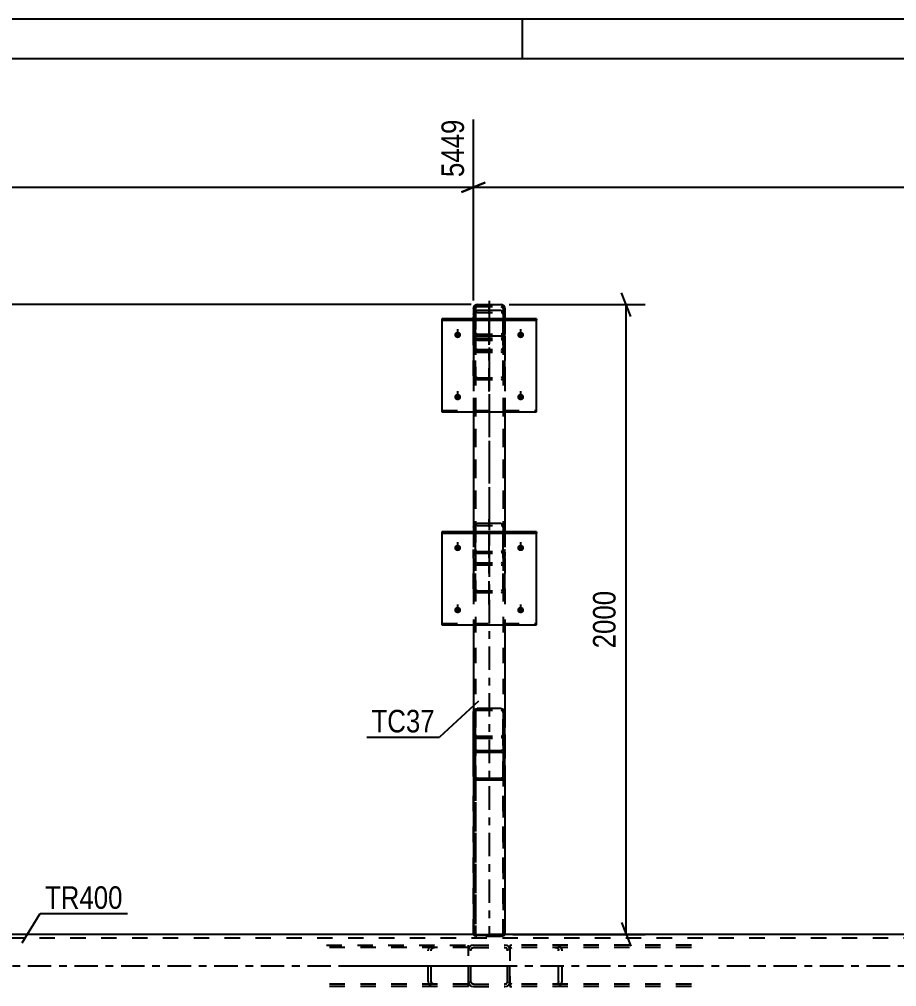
# Model space of a CAD drawing. Header units: millimetres. Extents: x -132 to 1057, y -569 to 272.
# Drawn here: x 153.5 to 265, y 148.8 to 271.7 of the extents above; entities that cross this region are included whole.
import ezdxf

# ---------------------------------------------------------------- set-up
doc = ezdxf.new("R2010")
doc.units = ezdxf.units.MM
doc.linetypes.add('DXK_LINE_DOT2', pattern=[3.9198, 1.9599, -1.9599])
doc.linetypes.add('DXK_LINE_DOT3', pattern=[5.9187, 2.979, -0.9799, 0.9799, -0.9799])
doc.styles.add('Arial Narrow', font='ARIALN.TTF', dxfattribs={"height": 0.2})

# ---------------------------------------------------------------- blocks, each defined once
blk = doc.blocks.new('Unknown-335479220-1133')
at = {"color": 5, "linetype": 'Continuous'}
for p, q in [((1057.45, 271.71), (-131.55, 271.71)), ((217.45, 266.71), (217.45, 271.71)), ((1052.45, 266.71), (-126.55, 266.71))]:
    blk.add_line(p, q, dxfattribs=at)
blk = doc.blocks.new('Part-335479220-5063 - 5061')
at = {"color": 7, "linetype": 'DXK_LINE_DOT2'}
for p, q in [((211.21, 155.43), (211.21, 174.4)), ((211.45, 174.4), (211.45, 155.43)), ((214.97, 155.43), (214.97, 174.4)), ((215.21, 174.4), (215.21, 155.43)), ((215.21, 155.46), (211.21, 155.46)), ((211.24, 155.38), (211.21, 155.43)), ((211.24, 155.37), (211.24, 155.38)), ((211.35, 155.28), (211.24, 155.37)), ((211.5, 155.22), (211.35, 155.28)), ((211.46, 155.4), (211.45, 155.43)), ((211.52, 155.38), (211.46, 155.4)), ((211.69, 155.2), (211.5, 155.22)), ((211.52, 155.38), (211.59, 155.35)), ((211.59, 155.35), (211.69, 155.34)), ((211.69, 155.34), (214.73, 155.34)), ((214.73, 155.2), (211.69, 155.2)), ((214.73, 155.34), (214.82, 155.35)), ((214.91, 155.22), (214.73, 155.2)), ((214.82, 155.35), (214.9, 155.38)), ((214.9, 155.38), (214.95, 155.4)), ((215.06, 155.28), (214.91, 155.22)), ((214.95, 155.4), (214.97, 155.43)), ((215.17, 155.37), (215.06, 155.28)), ((215.21, 155.43), (215.17, 155.38)), ((215.17, 155.38), (215.17, 155.37))]:
    blk.add_line(p, q, dxfattribs=at)
blk = doc.blocks.new('Bolt-335479220-8760 - 5061')
at = {"linetype": 'Continuous'}
for points in [[(217.21, 204.97), (217.3, 204.96), (217.39, 204.93), (217.46, 204.89), (217.53, 204.83), (217.59, 204.76), (217.62, 204.68), (217.64, 204.6), (217.64, 204.51), (217.62, 204.42), (217.59, 204.35), (217.53, 204.28), (217.46, 204.22), (217.39, 204.17), (217.3, 204.15), (217.21, 204.14), (217.11, 204.15), (217.03, 204.17), (216.95, 204.22), (216.88, 204.28), (216.83, 204.35), (216.79, 204.42), (216.77, 204.51), (216.77, 204.6), (216.79, 204.68), (216.83, 204.76), (216.88, 204.83), (216.95, 204.89), (217.03, 204.93), (217.11, 204.96)], [(217.21, 197.07), (217.3, 197.06), (217.39, 197.04), (217.46, 196.99), (217.53, 196.94), (217.59, 196.87), (217.62, 196.79), (217.64, 196.7), (217.64, 196.62), (217.62, 196.53), (217.59, 196.45), (217.53, 196.38), (217.46, 196.32), (217.39, 196.28), (217.3, 196.26), (217.21, 196.25), (217.11, 196.26), (217.03, 196.28), (216.95, 196.32), (216.88, 196.38), (216.83, 196.45), (216.79, 196.53), (216.77, 196.62), (216.77, 196.7), (216.79, 196.79), (216.83, 196.87), (216.88, 196.94), (216.95, 196.99), (217.03, 197.04), (217.11, 197.06)]]:
    blk.add_hatch(color=1, dxfattribs=at).paths.add_polyline_path(points)
at = {"color": 1, "linetype": 'Continuous'}
for p, q in [((217.21, 204.21), (217.21, 205.28)), ((217.21, 196.32), (217.21, 197.38))]:
    blk.add_line(p, q, dxfattribs=at)
blk = doc.blocks.new('Part-335479220-5113 - 5061')
at = {"color": 2, "linetype": 'Continuous'}
for p, q in [((211.21, 234.98), (211.24, 235.16)), ((211.21, 234.98), (211.21, 234.26)), ((211.24, 235.16), (211.35, 235.31)), ((211.35, 235.31), (211.5, 235.42)), ((211.5, 235.42), (211.69, 235.46)), ((211.69, 235.46), (214.73, 235.46)), ((214.73, 235.46), (214.91, 235.42)), ((214.91, 235.42), (215.06, 235.31)), ((215.06, 235.31), (215.17, 235.16)), ((215.17, 235.16), (215.21, 234.98)), ((215.21, 234.98), (215.21, 234.26)), ((211.21, 221.84), (211.21, 207.2)), ((215.21, 221.84), (215.21, 207.2)), ((211.21, 194.78), (211.21, 183.7)), ((215.21, 194.78), (215.21, 183.7)), ((211.21, 175.52), (211.21, 155.46)), ((215.21, 175.52), (215.21, 155.46)), ((211.21, 155.46), (214.73, 155.46)), ((215.17, 155.46), (214.73, 155.46)), ((215.21, 155.46), (215.17, 155.46))]:
    blk.add_line(p, q, dxfattribs=at)
at = {"color": 7, "linetype": 'DXK_LINE_DOT2'}
for p, q in [((211.46, 235.07), (211.45, 234.98)), ((211.45, 234.98), (211.45, 155.46)), ((211.52, 235.15), (211.46, 235.07)), ((211.59, 235.2), (211.52, 235.15)), ((211.69, 235.22), (211.59, 235.2)), ((211.69, 235.22), (214.73, 235.22)), ((214.82, 235.2), (214.73, 235.22)), ((214.9, 235.15), (214.82, 235.2)), ((214.95, 235.07), (214.9, 235.15)), ((214.97, 234.98), (214.95, 235.07)), ((214.97, 234.98), (214.97, 155.46)), ((211.21, 234.26), (211.21, 221.84)), ((215.21, 234.26), (215.21, 221.84)), ((211.24, 231.75), (211.21, 231.94)), ((211.35, 231.6), (211.24, 231.75)), ((211.5, 231.49), (211.35, 231.6)), ((211.45, 231.94), (211.46, 231.84)), ((211.46, 231.84), (211.52, 231.77)), ((211.69, 231.46), (211.5, 231.49)), ((211.52, 231.77), (211.59, 231.71)), ((211.59, 231.71), (211.69, 231.7)), ((211.69, 231.7), (214.73, 231.7)), ((211.69, 231.46), (214.73, 231.46)), ((214.73, 231.7), (214.82, 231.71)), ((214.91, 231.49), (214.73, 231.46)), ((214.82, 231.71), (214.9, 231.77)), ((214.9, 231.77), (214.95, 231.84)), ((215.06, 231.6), (214.91, 231.49)), ((214.95, 231.84), (214.97, 231.94)), ((215.17, 231.75), (215.06, 231.6)), ((215.21, 231.94), (215.17, 231.75)), ((211.21, 207.2), (211.21, 194.78)), ((215.21, 207.2), (215.21, 194.78)), ((211.21, 183.7), (211.21, 175.52)), ((215.21, 183.7), (215.21, 175.52)), ((211.24, 155.46), (211.21, 155.46)), ((214.73, 155.46), (215.06, 155.46))]:
    blk.add_line(p, q, dxfattribs=at)
at = {"color": 7, "linetype": 'DXK_LINE_DOT3'}
blk.add_line((213.21, 233.46), (213.21, 155.46), dxfattribs=at)
blk = doc.blocks.new('Part-335479220-5129 - 5061')
at = {"color": 7, "linetype": 'DXK_LINE_DOT3'}
blk.add_line((213.21, 235.93), (213.21, 205.16), dxfattribs=at)
at = {"color": 7, "linetype": 'DXK_LINE_DOT2'}
for p, q in [((215.21, 231.46), (211.21, 231.46)), ((211.21, 231.46), (211.21, 203.47)), ((211.45, 231.46), (211.45, 203.47)), ((214.97, 231.46), (214.97, 203.47)), ((215.21, 231.46), (215.21, 203.47)), ((211.21, 230.08), (211.24, 229.82)), ((211.24, 229.82), (211.35, 229.61)), ((211.46, 229.95), (211.45, 230.08)), ((211.52, 229.84), (211.46, 229.95)), ((211.59, 229.77), (211.52, 229.84)), ((214.9, 229.84), (214.82, 229.77)), ((214.95, 229.95), (214.9, 229.84)), ((214.97, 230.08), (214.95, 229.95)), ((215.06, 229.61), (215.17, 229.82)), ((215.17, 229.82), (215.21, 230.08)), ((211.35, 229.61), (211.5, 229.47)), ((211.5, 229.47), (211.69, 229.42)), ((211.69, 229.75), (211.59, 229.77)), ((211.69, 229.75), (214.73, 229.75)), ((211.69, 229.42), (214.73, 229.42)), ((214.82, 229.77), (214.73, 229.75)), ((214.73, 229.42), (214.91, 229.47)), ((214.91, 229.47), (215.06, 229.61))]:
    blk.add_line(p, q, dxfattribs=at)
blk = doc.blocks.new('Part-335479220-8753 - 5061')
at = {"color": 7, "linetype": 'DXK_LINE_DOT3'}
blk.add_line((213.21, 224.42), (213.21, 236.24), dxfattribs=at)
at = {"color": 2, "linetype": 'Continuous'}
for p, q in [((211.21, 234.26), (211.24, 234.43)), ((211.21, 234.26), (211.21, 233.66)), ((211.24, 234.43), (211.35, 234.58)), ((211.35, 234.58), (211.5, 234.68)), ((211.5, 234.68), (211.69, 234.71)), ((214.73, 234.71), (211.69, 234.71)), ((214.73, 234.71), (214.91, 234.68)), ((214.91, 234.68), (215.06, 234.58)), ((215.06, 234.58), (215.17, 234.43)), ((215.17, 234.43), (215.21, 234.26)), ((215.21, 234.26), (215.21, 233.66))]:
    blk.add_line(p, q, dxfattribs=at)
at = {"color": 7, "linetype": 'DXK_LINE_DOT2'}
for p, q in [((211.21, 231.4), (211.21, 234.26)), ((211.21, 233.66), (211.21, 229.26)), ((211.46, 234.35), (211.45, 234.26)), ((211.45, 229.26), (211.45, 234.26)), ((211.45, 234.26), (211.45, 231.4)), ((211.52, 234.42), (211.46, 234.35)), ((211.59, 234.47), (211.52, 234.42)), ((211.69, 234.48), (211.59, 234.47)), ((211.69, 234.71), (211.69, 234.71)), ((211.69, 234.48), (214.73, 234.48)), ((214.73, 234.71), (214.73, 234.71)), ((214.82, 234.47), (214.73, 234.48)), ((214.9, 234.42), (214.82, 234.47)), ((214.95, 234.35), (214.9, 234.42)), ((214.97, 234.26), (214.95, 234.35)), ((214.97, 234.26), (214.97, 229.26)), ((214.97, 231.4), (214.97, 234.26)), ((215.21, 231.4), (215.21, 234.26)), ((215.21, 233.66), (215.21, 229.26)), ((211.21, 226.4), (211.21, 231.4)), ((211.24, 231.23), (211.21, 231.4)), ((211.35, 231.08), (211.24, 231.23)), ((211.5, 230.98), (211.35, 231.08)), ((211.45, 231.4), (211.45, 226.4)), ((211.45, 231.4), (211.46, 231.32)), ((211.46, 231.32), (211.52, 231.24)), ((211.52, 231.24), (211.59, 231.19)), ((211.59, 231.19), (211.69, 231.18)), ((211.69, 231.18), (214.73, 231.18)), ((214.73, 231.18), (214.82, 231.19)), ((214.82, 231.19), (214.9, 231.24)), ((214.9, 231.24), (214.95, 231.32)), ((215.06, 231.08), (214.91, 230.98)), ((214.95, 231.32), (214.97, 231.4)), ((214.97, 226.4), (214.97, 231.4)), ((215.17, 231.23), (215.06, 231.08)), ((215.21, 231.4), (215.17, 231.23)), ((215.21, 226.4), (215.21, 231.4)), ((211.69, 230.95), (211.5, 230.98)), ((211.69, 230.95), (214.73, 230.95)), ((214.91, 230.98), (214.73, 230.95)), ((211.24, 229.43), (211.21, 229.26)), ((211.21, 226.4), (211.21, 229.26)), ((211.35, 229.58), (211.24, 229.43)), ((211.5, 229.68), (211.35, 229.58)), ((211.45, 229.26), (211.46, 229.35)), ((211.45, 226.4), (211.45, 229.26)), ((211.46, 229.35), (211.52, 229.42)), ((211.69, 229.71), (211.5, 229.68)), ((211.52, 229.42), (211.59, 229.47)), ((211.59, 229.47), (211.69, 229.49)), ((211.69, 229.71), (214.73, 229.71)), ((211.69, 229.49), (214.73, 229.49)), ((214.91, 229.68), (214.73, 229.71)), ((214.73, 229.49), (214.82, 229.47)), ((214.82, 229.47), (214.9, 229.42)), ((214.9, 229.42), (214.95, 229.35)), ((215.06, 229.58), (214.91, 229.68)), ((214.95, 229.35), (214.97, 229.26)), ((214.97, 226.4), (214.97, 229.26)), ((215.17, 229.43), (215.06, 229.58)), ((215.21, 229.26), (215.17, 229.43)), ((215.21, 226.4), (215.21, 229.26)), ((211.21, 226.4), (211.24, 226.23)), ((211.24, 226.23), (211.35, 226.08)), ((211.46, 226.32), (211.45, 226.4)), ((211.52, 226.24), (211.46, 226.32)), ((211.59, 226.2), (211.52, 226.24)), ((211.69, 226.18), (211.59, 226.2)), ((211.69, 226.18), (214.73, 226.18)), ((214.82, 226.2), (214.73, 226.18)), ((214.9, 226.24), (214.82, 226.2)), ((214.95, 226.32), (214.9, 226.24)), ((214.97, 226.4), (214.95, 226.32)), ((215.06, 226.08), (215.17, 226.23)), ((215.17, 226.23), (215.21, 226.4)), ((211.35, 226.08), (211.5, 225.99)), ((211.5, 225.99), (211.69, 225.95)), ((211.69, 225.95), (214.73, 225.95)), ((214.73, 225.95), (214.91, 225.99)), ((214.91, 225.99), (215.06, 226.08))]:
    blk.add_line(p, q, dxfattribs=at)
blk = doc.blocks.new('Part-335479220-5246 - 5061')
at = {"color": 2, "linetype": 'Continuous'}
for p, q in [((211.24, 235.16), (211.21, 234.98)), ((211.35, 235.31), (211.24, 235.16)), ((211.5, 235.42), (211.35, 235.31)), ((211.69, 235.46), (211.5, 235.42)), ((211.69, 235.46), (214.73, 235.46)), ((214.91, 235.42), (214.73, 235.46)), ((215.06, 235.31), (214.91, 235.42)), ((215.17, 235.16), (215.06, 235.31)), ((215.21, 234.98), (215.17, 235.16))]:
    blk.add_line(p, q, dxfattribs=at)
at = {"color": 7, "linetype": 'DXK_LINE_DOT2'}
for p, q in [((211.21, 231.94), (211.21, 234.98)), ((211.45, 234.98), (211.46, 235.07)), ((211.45, 231.94), (211.45, 234.98)), ((211.46, 235.07), (211.52, 235.15)), ((211.52, 235.15), (211.59, 235.2)), ((211.59, 235.2), (211.69, 235.22)), ((211.69, 235.22), (214.73, 235.22)), ((214.73, 235.22), (214.82, 235.2)), ((214.82, 235.2), (214.9, 235.15)), ((214.9, 235.15), (214.95, 235.07)), ((214.95, 235.07), (214.97, 234.98)), ((214.97, 234.98), (214.97, 231.94)), ((215.21, 231.94), (215.21, 234.98)), ((211.21, 231.94), (211.24, 231.75)), ((211.24, 231.75), (211.35, 231.6)), ((211.35, 231.6), (211.5, 231.49)), ((211.46, 231.84), (211.45, 231.94)), ((211.52, 231.77), (211.46, 231.84)), ((211.5, 231.49), (211.69, 231.46)), ((211.59, 231.71), (211.52, 231.77)), ((211.69, 231.7), (211.59, 231.71)), ((211.69, 231.7), (214.73, 231.7)), ((211.69, 231.46), (214.73, 231.46)), ((214.82, 231.71), (214.73, 231.7)), ((214.73, 231.46), (214.91, 231.49)), ((214.9, 231.77), (214.82, 231.71)), ((214.95, 231.84), (214.9, 231.77)), ((214.91, 231.49), (215.06, 231.6)), ((214.97, 231.94), (214.95, 231.84)), ((215.06, 231.6), (215.17, 231.75)), ((215.17, 231.75), (215.21, 231.94))]:
    blk.add_line(p, q, dxfattribs=at)
at = {"color": 7, "linetype": 'DXK_LINE_DOT3'}
blk.add_line((213.21, 233.46), (213.21, 233.46), dxfattribs=at)
blk = doc.blocks.new('Part-335479220-5277 - 5061')
at = {"color": 7, "linetype": 'DXK_LINE_DOT2'}
for p, q in [((192.55, 154.1), (210.57, 154.1)), ((210.57, 153.78), (192.55, 153.78)), ((205.51, 153.7), (205.45, 153.46)), ((206.25, 154.1), (205.94, 154.05)), ((206.09, 153.75), (206.25, 153.78)), ((210.57, 148.82), (210.57, 154.1)), ((205.45, 149.46), (205.45, 153.46)), ((205.85, 153.46), (205.88, 153.58)), ((205.85, 149.46), (205.85, 153.46)), ((210.57, 149.14), (192.55, 149.14)), ((210.57, 148.82), (192.55, 148.82)), ((205.45, 149.46), (205.51, 149.21)), ((205.88, 149.33), (205.85, 149.46)), ((205.94, 148.86), (206.25, 148.82)), ((206.25, 149.14), (206.09, 149.16))]:
    blk.add_line(p, q, dxfattribs=at)
at = {"color": 7, "linetype": 'DXK_LINE_DOT3'}
blk.add_line((195.04, 151.46), (214.71, 151.46), dxfattribs=at)
at = {"color": 7, "linetype": 'DXK_LINE_DOT2'}
for centre, radius, start, end in [((206.15, 153.34), 0.738, 106.7172, 150.7482), ((206.2, 153.4), 0.369, 106.7172, 150.7482), ((206.15, 149.57), 0.738, 209.2518, 253.2828), ((206.2, 149.51), 0.369, 209.2518, 253.2828)]:
    blk.add_arc(centre, radius, start, end, dxfattribs=at)
blk = doc.blocks.new('Part-335479220-5292 - 5061')
at = {"color": 7, "linetype": 'DXK_LINE_DOT2'}
for p, q in [((210.62, 153.7), (210.57, 153.46)), ((211.21, 154.1), (210.96, 154.05)), ((211.08, 153.75), (211.21, 153.78)), ((211.21, 154.1), (215.21, 154.1)), ((211.21, 153.78), (215.21, 153.78)), ((215.45, 154.05), (215.21, 154.1)), ((215.21, 153.78), (215.33, 153.75)), ((215.85, 153.46), (215.8, 153.7)), ((210.57, 149.46), (210.57, 153.46)), ((210.89, 153.46), (210.91, 153.58)), ((210.89, 149.46), (210.89, 153.46)), ((215.5, 153.58), (215.53, 153.46)), ((215.53, 149.46), (215.53, 153.46)), ((215.85, 149.46), (215.85, 153.46)), ((210.57, 149.46), (210.62, 149.21)), ((210.91, 149.33), (210.89, 149.46)), ((210.96, 148.86), (211.21, 148.82)), ((211.21, 149.14), (211.08, 149.16)), ((211.21, 149.14), (215.21, 149.14)), ((211.21, 148.82), (215.21, 148.82)), ((215.33, 149.16), (215.21, 149.14)), ((215.21, 148.82), (215.45, 148.86)), ((215.53, 149.46), (215.5, 149.33)), ((215.8, 149.21), (215.85, 149.46))]:
    blk.add_line(p, q, dxfattribs=at)
for centre, radius, start, end in [((211.21, 153.46), 0.64, 112.5, 157.5), ((211.21, 153.46), 0.32, 112.5, 157.5), ((215.21, 153.46), 0.32, 22.5, 67.5), ((215.21, 153.46), 0.64, 22.5, 67.5), ((211.21, 149.46), 0.64, 202.5, 247.5), ((211.21, 149.46), 0.32, 202.5, 247.5), ((215.21, 149.46), 0.32, 292.5, 337.5), ((215.21, 149.46), 0.64, 292.5, 337.5)]:
    blk.add_arc(centre, radius, start, end, dxfattribs=at)
blk = doc.blocks.new('Bolt-335479220-8759 - 5061')
at = {"linetype": 'Continuous'}
for points in [[(209.21, 204.97), (209.3, 204.96), (209.39, 204.93), (209.46, 204.89), (209.53, 204.83), (209.59, 204.76), (209.62, 204.68), (209.64, 204.6), (209.64, 204.51), (209.62, 204.42), (209.59, 204.35), (209.53, 204.28), (209.46, 204.22), (209.39, 204.17), (209.3, 204.15), (209.21, 204.14), (209.11, 204.15), (209.03, 204.17), (208.95, 204.22), (208.88, 204.28), (208.83, 204.35), (208.79, 204.42), (208.77, 204.51), (208.77, 204.6), (208.79, 204.68), (208.83, 204.76), (208.88, 204.83), (208.95, 204.89), (209.03, 204.93), (209.11, 204.96)], [(209.21, 197.07), (209.3, 197.06), (209.39, 197.04), (209.46, 196.99), (209.53, 196.94), (209.59, 196.87), (209.62, 196.79), (209.64, 196.7), (209.64, 196.62), (209.62, 196.53), (209.59, 196.45), (209.53, 196.38), (209.46, 196.32), (209.39, 196.28), (209.3, 196.26), (209.21, 196.25), (209.11, 196.26), (209.03, 196.28), (208.95, 196.32), (208.88, 196.38), (208.83, 196.45), (208.79, 196.53), (208.77, 196.62), (208.77, 196.7), (208.79, 196.79), (208.83, 196.87), (208.88, 196.94), (208.95, 196.99), (209.03, 197.04), (209.11, 197.06)]]:
    blk.add_hatch(color=1, dxfattribs=at).paths.add_polyline_path(points)
at = {"color": 1, "linetype": 'Continuous'}
for p, q in [((209.21, 204.21), (209.21, 205.28)), ((209.21, 196.32), (209.21, 197.38))]:
    blk.add_line(p, q, dxfattribs=at)
blk = doc.blocks.new('Part-335479220-5317 - 5061')
at = {"color": 7, "linetype": 'DXK_LINE_DOT2'}
for p, q in [((467.71, 154.98), (12.56, 154.98)), ((215.21, 155.46), (211.21, 155.46))]:
    blk.add_line(p, q, dxfattribs=at)
at = {"color": 2, "linetype": 'Continuous'}
for p, q in [((211.21, 155.46), (72.7, 155.46)), ((467.71, 155.46), (215.21, 155.46))]:
    blk.add_line(p, q, dxfattribs=at)
at = {"color": 7, "linetype": 'DXK_LINE_DOT3'}
blk.add_line((12.56, 151.46), (467.71, 151.46), dxfattribs=at)
blk = doc.blocks.new('Part-335479220-5327 - 5061')
at = {"color": 7, "linetype": 'DXK_LINE_DOT2'}
for p, q in [((216.1, 154.1), (215.85, 154.06)), ((215.85, 154.06), (215.85, 148.85)), ((215.85, 153.71), (215.94, 153.75)), ((215.94, 153.75), (216.1, 153.78)), ((238.89, 154.1), (216.1, 154.1)), ((238.89, 153.78), (216.1, 153.78)), ((221.93, 154.05), (221.59, 154.1)), ((221.59, 153.78), (221.76, 153.75)), ((222.47, 153.46), (222.41, 153.7)), ((222, 153.58), (222.03, 153.46)), ((222.03, 149.46), (222.03, 153.46)), ((222.47, 149.46), (222.47, 153.46)), ((215.94, 149.16), (215.85, 149.2)), ((215.85, 148.85), (216.1, 148.82)), ((216.1, 149.14), (215.94, 149.16)), ((238.89, 149.14), (216.1, 149.14)), ((238.89, 148.82), (216.1, 148.82)), ((221.76, 149.16), (221.59, 149.14)), ((221.59, 148.82), (221.93, 148.86)), ((222.03, 149.46), (222, 149.33)), ((222.41, 149.21), (222.47, 149.46))]:
    blk.add_line(p, q, dxfattribs=at)
for centre, radius, start, end in [((221.66, 153.36), 0.401, 32.4104, 75.4453), ((221.73, 153.27), 0.802, 32.4104, 75.4453), ((221.66, 149.55), 0.401, 284.5547, 327.5896), ((221.73, 149.64), 0.802, 284.5547, 327.5896)]:
    blk.add_arc(centre, radius, start, end, dxfattribs=at)
blk = doc.blocks.new('Part-335479220-8749 - 5061')
at = {"color": 7, "linetype": 'DXK_LINE_DOT3'}
blk.add_line((213.21, 197.36), (213.21, 209.18), dxfattribs=at)
at = {"color": 2, "linetype": 'Continuous'}
for p, q in [((211.21, 207.2), (211.24, 207.37)), ((211.21, 207.2), (211.21, 206.6)), ((211.24, 207.37), (211.35, 207.52)), ((211.35, 207.52), (211.5, 207.61)), ((211.5, 207.61), (211.69, 207.65)), ((214.73, 207.65), (211.69, 207.65)), ((214.73, 207.65), (214.91, 207.61)), ((214.91, 207.61), (215.06, 207.52)), ((215.06, 207.52), (215.17, 207.37)), ((215.17, 207.37), (215.21, 207.2)), ((215.21, 207.2), (215.21, 206.6))]:
    blk.add_line(p, q, dxfattribs=at)
at = {"color": 7, "linetype": 'DXK_LINE_DOT2'}
for p, q in [((211.21, 206.6), (211.21, 204.34)), ((211.21, 206.6), (211.21, 202.2)), ((211.46, 207.28), (211.45, 207.2)), ((211.45, 207.2), (211.45, 202.2)), ((211.45, 204.34), (211.45, 206.6)), ((211.52, 207.36), (211.46, 207.28)), ((211.59, 207.4), (211.52, 207.36)), ((211.69, 207.42), (211.59, 207.4)), ((211.69, 207.65), (211.69, 207.65)), ((211.69, 207.42), (214.73, 207.42)), ((214.73, 207.65), (214.73, 207.65)), ((214.82, 207.4), (214.73, 207.42)), ((214.9, 207.36), (214.82, 207.4)), ((214.95, 207.28), (214.9, 207.36)), ((214.97, 207.2), (214.95, 207.28)), ((214.97, 207.2), (214.97, 202.2)), ((214.97, 204.34), (214.97, 206.6)), ((215.21, 206.6), (215.21, 204.34)), ((215.21, 206.6), (215.21, 202.2)), ((211.21, 199.34), (211.21, 204.34)), ((211.24, 204.17), (211.21, 204.34)), ((211.35, 204.02), (211.24, 204.17)), ((211.5, 203.92), (211.35, 204.02)), ((211.45, 204.34), (211.45, 199.34)), ((211.45, 204.34), (211.46, 204.25)), ((211.46, 204.25), (211.52, 204.18)), ((211.52, 204.18), (211.59, 204.13)), ((211.59, 204.13), (211.69, 204.11)), ((211.69, 204.11), (214.73, 204.11)), ((214.73, 204.11), (214.82, 204.13)), ((214.82, 204.13), (214.9, 204.18)), ((214.9, 204.18), (214.95, 204.25)), ((215.06, 204.02), (214.91, 203.92)), ((214.95, 204.25), (214.97, 204.34)), ((214.97, 199.34), (214.97, 204.34)), ((215.17, 204.17), (215.06, 204.02)), ((215.21, 204.34), (215.17, 204.17)), ((215.21, 199.34), (215.21, 204.34)), ((211.69, 203.89), (211.5, 203.92)), ((211.69, 203.89), (214.73, 203.89)), ((214.91, 203.92), (214.73, 203.89)), ((211.24, 202.37), (211.21, 202.2)), ((211.21, 199.34), (211.21, 202.2)), ((211.35, 202.52), (211.24, 202.37)), ((211.5, 202.62), (211.35, 202.52)), ((211.45, 202.2), (211.46, 202.28)), ((211.45, 199.34), (211.45, 202.2)), ((211.46, 202.28), (211.52, 202.36)), ((211.69, 202.65), (211.5, 202.62)), ((211.52, 202.36), (211.59, 202.41)), ((211.59, 202.41), (211.69, 202.42)), ((211.69, 202.65), (214.73, 202.65)), ((211.69, 202.42), (214.73, 202.42)), ((214.91, 202.62), (214.73, 202.65)), ((214.73, 202.42), (214.82, 202.41)), ((214.82, 202.41), (214.9, 202.36)), ((214.9, 202.36), (214.95, 202.28)), ((215.06, 202.52), (214.91, 202.62)), ((214.95, 202.28), (214.97, 202.2)), ((214.97, 199.34), (214.97, 202.2)), ((215.17, 202.37), (215.06, 202.52)), ((215.21, 202.2), (215.17, 202.37)), ((215.21, 199.34), (215.21, 202.2)), ((211.21, 199.34), (211.24, 199.17)), ((211.24, 199.17), (211.35, 199.02)), ((211.46, 199.25), (211.45, 199.34)), ((211.52, 199.18), (211.46, 199.25)), ((211.59, 199.13), (211.52, 199.18)), ((211.69, 199.12), (211.59, 199.13)), ((211.69, 199.12), (214.73, 199.12)), ((214.82, 199.13), (214.73, 199.12)), ((214.9, 199.18), (214.82, 199.13)), ((214.95, 199.25), (214.9, 199.18)), ((214.97, 199.34), (214.95, 199.25)), ((215.06, 199.02), (215.17, 199.17)), ((215.17, 199.17), (215.21, 199.34)), ((211.35, 199.02), (211.5, 198.92)), ((211.5, 198.92), (211.69, 198.89)), ((211.69, 198.89), (214.73, 198.89)), ((214.73, 198.89), (214.91, 198.92)), ((214.91, 198.92), (215.06, 199.02))]:
    blk.add_line(p, q, dxfattribs=at)
blk = doc.blocks.new('Part-335479220-8750 - 5061')
at = {"color": 2, "linetype": 'Continuous'}
for p, q in [((207.21, 206.6), (207.21, 206.43)), ((219.21, 206.6), (207.21, 206.6)), ((219.21, 206.43), (219.21, 206.6)), ((207.21, 206.43), (219.21, 206.43)), ((207.21, 206.43), (207.21, 194.78)), ((219.21, 194.78), (219.21, 206.43)), ((207.21, 194.78), (219.21, 194.78))]:
    blk.add_line(p, q, dxfattribs=at)
at = {"color": 7, "linetype": 'DXK_LINE_DOT2'}
for p, q in [((207.21, 206.6), (207.21, 206.43)), ((219.21, 206.6), (219.21, 206.43)), ((207.21, 194.94), (219.21, 194.94))]:
    blk.add_line(p, q, dxfattribs=at)
blk = doc.blocks.new('Part-335479220-8754 - 5061')
at = {"color": 2, "linetype": 'Continuous'}
for p, q in [((207.21, 233.66), (207.21, 233.49)), ((219.21, 233.66), (207.21, 233.66)), ((219.21, 233.49), (219.21, 233.66)), ((207.21, 233.49), (219.21, 233.49)), ((207.21, 233.49), (207.21, 221.84)), ((219.21, 221.84), (219.21, 233.49)), ((207.21, 221.84), (219.21, 221.84))]:
    blk.add_line(p, q, dxfattribs=at)
at = {"color": 7, "linetype": 'DXK_LINE_DOT2'}
for p, q in [((207.21, 233.66), (207.21, 233.49)), ((219.21, 233.66), (219.21, 233.49)), ((207.21, 222.01), (219.21, 222.01))]:
    blk.add_line(p, q, dxfattribs=at)
blk = doc.blocks.new('Part-335479220-8757 - 5061')
at = {"color": 2, "linetype": 'Continuous'}
for p, q in [((211.21, 183.7), (211.24, 183.88)), ((211.21, 178.38), (211.21, 183.7)), ((211.24, 183.88), (211.35, 184.02)), ((211.35, 184.02), (211.5, 184.12)), ((211.5, 184.12), (211.69, 184.15)), ((214.73, 184.15), (211.69, 184.15)), ((214.73, 184.15), (214.91, 184.12)), ((214.91, 184.12), (215.06, 184.02)), ((215.06, 184.02), (215.17, 183.88)), ((215.17, 183.88), (215.21, 183.7)), ((215.21, 178.38), (215.21, 183.7)), ((211.24, 178.55), (211.21, 178.38)), ((211.21, 175.52), (211.21, 178.38)), ((211.35, 178.7), (211.24, 178.55)), ((211.5, 178.8), (211.35, 178.7)), ((211.45, 178.38), (211.46, 178.46)), ((211.45, 175.52), (211.45, 178.38)), ((211.46, 178.46), (211.52, 178.54)), ((211.69, 178.83), (211.5, 178.8)), ((211.52, 178.54), (211.59, 178.59)), ((211.59, 178.59), (211.69, 178.6)), ((211.69, 178.83), (214.73, 178.83)), ((211.69, 178.6), (214.73, 178.6)), ((214.91, 178.8), (214.73, 178.83)), ((214.73, 178.6), (214.82, 178.59)), ((214.82, 178.59), (214.9, 178.54)), ((214.9, 178.54), (214.95, 178.46)), ((215.06, 178.7), (214.91, 178.8)), ((214.95, 178.46), (214.97, 178.38)), ((214.97, 178.38), (214.97, 175.52)), ((215.17, 178.55), (215.06, 178.7)), ((215.21, 178.38), (215.17, 178.55)), ((215.21, 175.52), (215.21, 178.38)), ((211.21, 175.52), (211.24, 175.35)), ((211.24, 175.35), (211.35, 175.2)), ((211.35, 175.2), (211.5, 175.1)), ((211.46, 175.43), (211.45, 175.52)), ((211.52, 175.36), (211.46, 175.43)), ((211.5, 175.1), (211.69, 175.07)), ((211.59, 175.31), (211.52, 175.36)), ((211.69, 175.3), (211.59, 175.31)), ((211.69, 175.3), (214.73, 175.3)), ((211.69, 175.07), (214.73, 175.07)), ((214.82, 175.31), (214.73, 175.3)), ((214.73, 175.07), (214.91, 175.1)), ((214.9, 175.36), (214.82, 175.31)), ((214.95, 175.43), (214.9, 175.36)), ((214.91, 175.1), (215.06, 175.2)), ((214.97, 175.52), (214.95, 175.43)), ((215.06, 175.2), (215.17, 175.35)), ((215.17, 175.35), (215.21, 175.52))]:
    blk.add_line(p, q, dxfattribs=at)
at = {"color": 7, "linetype": 'DXK_LINE_DOT2'}
for p, q in [((211.21, 183.7), (211.21, 180.85)), ((211.46, 183.79), (211.45, 183.7)), ((211.45, 183.7), (211.45, 178.38)), ((211.45, 180.85), (211.45, 183.7)), ((211.52, 183.86), (211.46, 183.79)), ((211.59, 183.91), (211.52, 183.86)), ((211.69, 183.93), (211.59, 183.91)), ((211.69, 184.15), (211.69, 184.15)), ((211.69, 183.93), (214.73, 183.93)), ((214.73, 184.15), (214.73, 184.15)), ((214.82, 183.91), (214.73, 183.93)), ((214.9, 183.86), (214.82, 183.91)), ((214.95, 183.79), (214.9, 183.86)), ((214.97, 183.7), (214.95, 183.79)), ((214.97, 183.7), (214.97, 178.38)), ((214.97, 180.85), (214.97, 183.7)), ((215.21, 183.7), (215.21, 180.85)), ((211.21, 180.85), (211.21, 175.52)), ((211.24, 180.67), (211.21, 180.85)), ((211.35, 180.53), (211.24, 180.67)), ((211.45, 180.85), (211.45, 175.52)), ((211.46, 180.76), (211.45, 180.85)), ((211.5, 180.71), (211.46, 180.76)), ((211.52, 180.69), (211.5, 180.71)), ((211.52, 180.69), (211.59, 180.64)), ((214.82, 180.64), (214.9, 180.69)), ((214.9, 180.69), (214.95, 180.76)), ((214.95, 180.76), (214.97, 180.85)), ((214.97, 175.52), (214.97, 180.85)), ((215.17, 180.67), (215.06, 180.53)), ((215.21, 180.85), (215.17, 180.67)), ((215.21, 180.85), (215.21, 175.52)), ((211.5, 180.43), (211.35, 180.53)), ((211.69, 180.4), (211.5, 180.43)), ((211.59, 180.64), (211.69, 180.62)), ((211.69, 180.62), (214.73, 180.62)), ((211.69, 180.4), (214.73, 180.4)), ((214.73, 180.62), (214.82, 180.64)), ((214.91, 180.43), (214.73, 180.4)), ((215.06, 180.53), (214.91, 180.43))]:
    blk.add_line(p, q, dxfattribs=at)
blk = doc.blocks.new('Bolt-335479220-8763 - 5061')
at = {"linetype": 'Continuous'}
for points in [[(209.21, 232.03), (209.3, 232.02), (209.39, 231.99), (209.46, 231.95), (209.53, 231.89), (209.59, 231.82), (209.62, 231.74), (209.64, 231.66), (209.64, 231.57), (209.62, 231.49), (209.59, 231.41), (209.53, 231.34), (209.46, 231.28), (209.39, 231.24), (209.3, 231.21), (209.21, 231.2), (209.11, 231.21), (209.03, 231.24), (208.95, 231.28), (208.88, 231.34), (208.83, 231.41), (208.79, 231.49), (208.77, 231.57), (208.77, 231.66), (208.79, 231.74), (208.83, 231.82), (208.88, 231.89), (208.95, 231.95), (209.03, 231.99), (209.11, 232.02)], [(209.21, 224.14), (209.3, 224.13), (209.39, 224.1), (209.46, 224.06), (209.53, 224), (209.59, 223.93), (209.62, 223.85), (209.64, 223.77), (209.64, 223.68), (209.62, 223.59), (209.59, 223.52), (209.53, 223.45), (209.46, 223.39), (209.39, 223.34), (209.3, 223.32), (209.21, 223.31), (209.11, 223.32), (209.03, 223.34), (208.95, 223.39), (208.88, 223.45), (208.83, 223.52), (208.79, 223.59), (208.77, 223.68), (208.77, 223.77), (208.79, 223.85), (208.83, 223.93), (208.88, 224), (208.95, 224.06), (209.03, 224.1), (209.11, 224.13)]]:
    blk.add_hatch(color=1, dxfattribs=at).paths.add_polyline_path(points)
at = {"color": 1, "linetype": 'Continuous'}
for p, q in [((209.21, 231.27), (209.21, 232.34)), ((209.21, 223.38), (209.21, 224.45))]:
    blk.add_line(p, q, dxfattribs=at)
blk = doc.blocks.new('Bolt-335479220-8764 - 5061')
at = {"linetype": 'Continuous'}
for points in [[(217.21, 232.03), (217.3, 232.02), (217.39, 231.99), (217.46, 231.95), (217.53, 231.89), (217.59, 231.82), (217.62, 231.74), (217.64, 231.66), (217.64, 231.57), (217.62, 231.49), (217.59, 231.41), (217.53, 231.34), (217.46, 231.28), (217.39, 231.24), (217.3, 231.21), (217.21, 231.2), (217.11, 231.21), (217.03, 231.24), (216.95, 231.28), (216.88, 231.34), (216.83, 231.41), (216.79, 231.49), (216.77, 231.57), (216.77, 231.66), (216.79, 231.74), (216.83, 231.82), (216.88, 231.89), (216.95, 231.95), (217.03, 231.99), (217.11, 232.02)], [(217.21, 224.14), (217.3, 224.13), (217.39, 224.1), (217.46, 224.06), (217.53, 224), (217.59, 223.93), (217.62, 223.85), (217.64, 223.77), (217.64, 223.68), (217.62, 223.59), (217.59, 223.52), (217.53, 223.45), (217.46, 223.39), (217.39, 223.34), (217.3, 223.32), (217.21, 223.31), (217.11, 223.32), (217.03, 223.34), (216.95, 223.39), (216.88, 223.45), (216.83, 223.52), (216.79, 223.59), (216.77, 223.68), (216.77, 223.77), (216.79, 223.85), (216.83, 223.93), (216.88, 224), (216.95, 224.06), (217.03, 224.1), (217.11, 224.13)]]:
    blk.add_hatch(color=1, dxfattribs=at).paths.add_polyline_path(points)
at = {"color": 1, "linetype": 'Continuous'}
for p, q in [((217.21, 231.27), (217.21, 232.34)), ((217.21, 223.38), (217.21, 224.45))]:
    blk.add_line(p, q, dxfattribs=at)
blk = doc.blocks.new('StraightDimension-335479220-5487 - 5061')
at = {"color": 7, "linetype": 'Continuous'}
for p, q in [((211.21, 235.98), (211.21, 258.98)), ((209.71, 249.77), (212.71, 250.97)), ((68.7, 250.37), (211.21, 250.37))]:
    blk.add_line(p, q, dxfattribs=at)
at = {"color": 0, "linetype": 'Continuous'}
blk.add_wipeout([(210.61, 259.58), (206.41, 259.58), (206.41, 251.07), (210.61, 251.07)], dxfattribs=at)
at = {"color": 3, "linetype": 'Continuous', "style": 'Arial Narrow'}
blk.add_text('5449', height=2.863, rotation=90.0002, dxfattribs=at).set_placement((210.01, 251.67))
blk = doc.blocks.new('StraightDimension-335479220-5486 - 5061')
at = {"color": 7, "linetype": 'Continuous'}
for p, q in [((211.21, 235.98), (211.21, 258.98)), ((212.71, 250.97), (209.71, 249.77)), ((211.21, 250.37), (496.96, 250.37))]:
    blk.add_line(p, q, dxfattribs=at)
blk = doc.blocks.new('StraightDimension-335479220-5550 - 5061')
at = {"color": 7, "linetype": 'Continuous'}
blk.add_line((210.93, 235.46), (-22.09, 235.46), dxfattribs=at)
blk = doc.blocks.new('StraightDimension-335479220-11285 - 5061')
at = {"color": 7, "linetype": 'Continuous'}
for p, q in [((231.21, 233.96), (230.01, 236.96)), ((215.73, 235.46), (233.01, 235.46)), ((230.61, 155.46), (230.61, 235.46)), ((230.01, 156.96), (231.21, 153.96)), ((216.21, 155.46), (233.01, 155.46))]:
    blk.add_line(p, q, dxfattribs=at)
at = {"color": 0}
blk.add_wipeout([(229.86, 199.71), (225.66, 199.71), (225.66, 191.2), (229.86, 191.2)], dxfattribs=at)
at = {"color": 3, "style": 'Arial Narrow'}
blk.add_text('2000', height=2.863, rotation=90.0002, dxfattribs=at).set_placement((229.26, 191.8))
blk = doc.blocks.new('Mark-335479220-5109 - 5061')
at = {"color": 0}
blk.add_wipeout([(206.3, 181.12), (206.3, 184.12), (198.26, 184.12), (198.26, 181.12)], dxfattribs=at)
blk.add_wipeout([(206.3, 181.12), (206.3, 184.12), (198.26, 184.12), (198.26, 181.12)], dxfattribs=at)
at = {"color": 30, "linetype": 'Continuous'}
for p in [(211.85, 185.09), (197.66, 180.52)]:
    blk.add_line(p, (206.9, 180.52), dxfattribs=at)
at = {"color": 3, "style": 'Arial Narrow'}
blk.add_text('TC37', height=2.863, dxfattribs=at).set_placement((198.26, 181.12))
blk = doc.blocks.new('Mark-335479220-5313 - 5061')
at = {"color": 0}
blk.add_wipeout([(166.65, 158.7), (166.65, 161.7), (156.79, 161.7), (156.79, 158.7)], dxfattribs=at)
blk.add_wipeout([(166.65, 158.7), (166.65, 161.7), (156.79, 161.7), (156.79, 158.7)], dxfattribs=at)
at = {"color": 30, "linetype": 'Continuous'}
for p, q in [((153.9, 154.39), (156.19, 158.1)), ((156.19, 158.1), (167.25, 158.1))]:
    blk.add_line(p, q, dxfattribs=at)
at = {"color": 3, "style": 'Arial Narrow'}
blk.add_text('TR400', height=2.863, dxfattribs=at).set_placement((156.79, 158.7))

msp = doc.modelspace()

# ---------------------------------------------------------------- block references
for name in ['Unknown-335479220-1133', 'Part-335479220-8753 - 5061', 'Part-335479220-5129 - 5061', 'Part-335479220-5113 - 5061', 'Part-335479220-5246 - 5061', 'Part-335479220-8754 - 5061', 'Bolt-335479220-8763 - 5061', 'Bolt-335479220-8764 - 5061', 'Part-335479220-8749 - 5061', 'Part-335479220-8750 - 5061', 'Bolt-335479220-8759 - 5061', 'Bolt-335479220-8760 - 5061', 'Part-335479220-8757 - 5061', 'Part-335479220-5063 - 5061', 'Part-335479220-5317 - 5061', 'Part-335479220-5277 - 5061', 'Part-335479220-5292 - 5061', 'Part-335479220-5327 - 5061']:
    msp.add_blockref(name, (0, 0))

# ---------------------------------------------------------------- next in the draw order: block references
msp.add_blockref('StraightDimension-335479220-5487 - 5061', (0, 0))

# ---------------------------------------------------------------- next in the draw order: block references
msp.add_blockref('StraightDimension-335479220-5486 - 5061', (0, 0))

# ---------------------------------------------------------------- next in the draw order: block references
for name in ['StraightDimension-335479220-5550 - 5061', 'StraightDimension-335479220-11285 - 5061']:
    msp.add_blockref(name, (0, 0))

# ---------------------------------------------------------------- next in the draw order: block references
for name in ['Mark-335479220-5109 - 5061', 'Mark-335479220-5313 - 5061']:
    msp.add_blockref(name, (0, 0))

doc.saveas('drawing.dxf')
